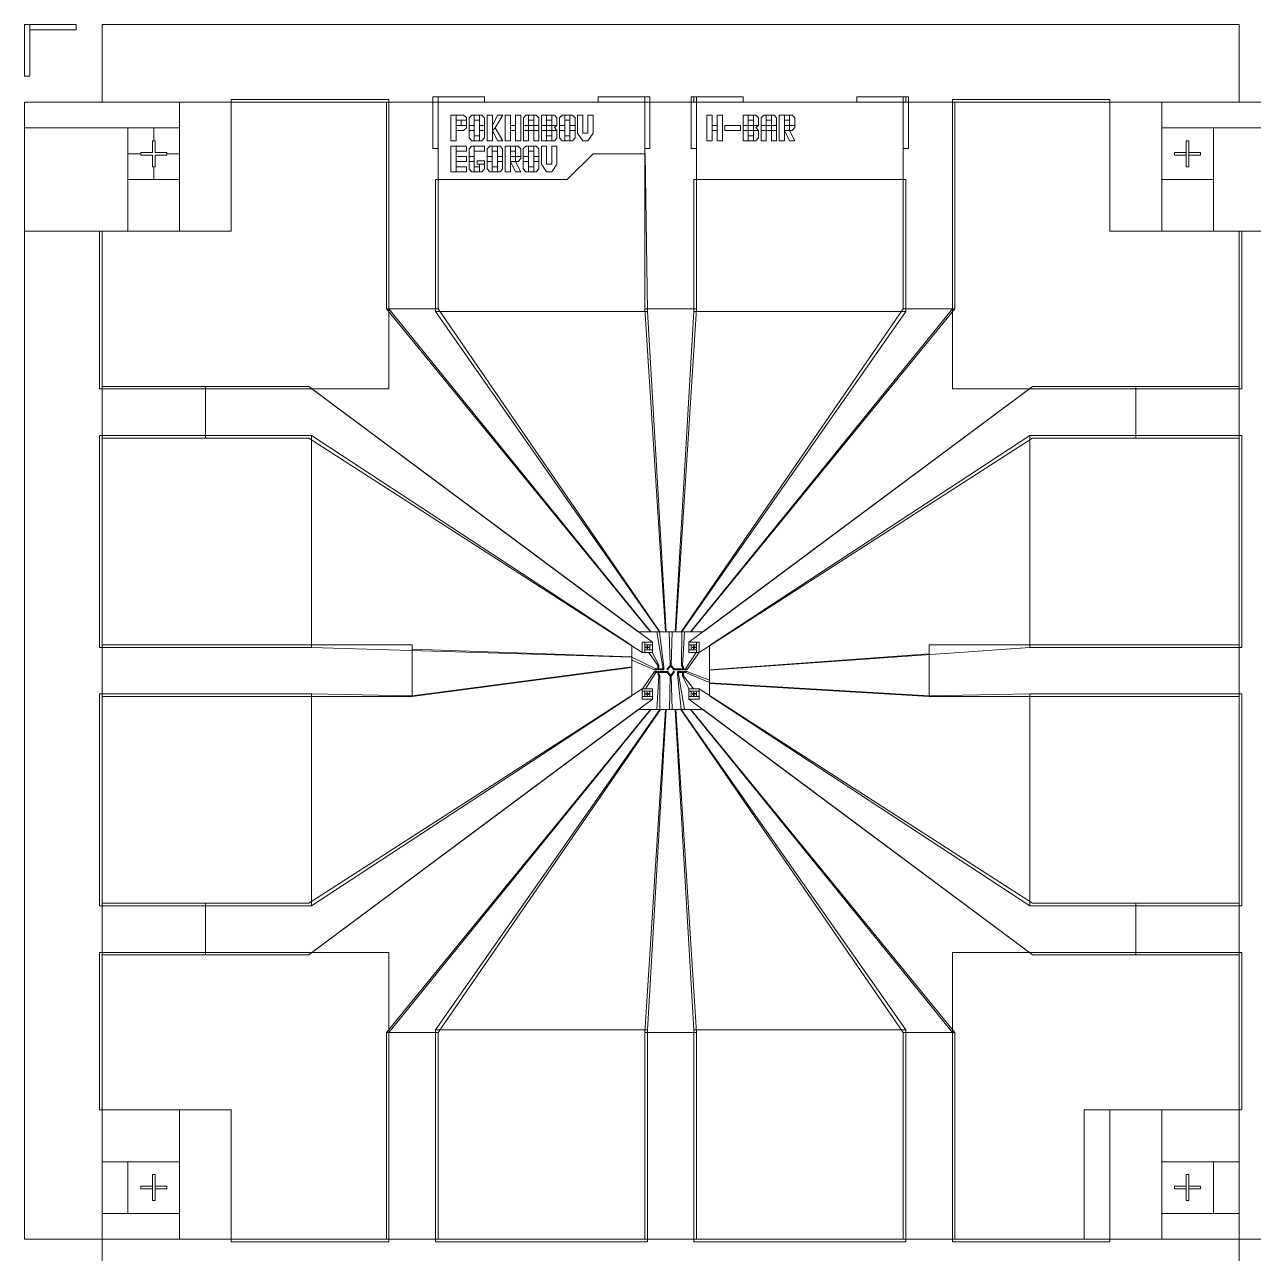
# Model space of a CAD drawing. Header units: millimetres. Extents: x -11355 to -1355, y 1102 to 18602.
# Drawn here: x -11355 to -8978, y 16224 to 18602 of the extents above; entities that cross this region are included whole.
import ezdxf

# ---------------------------------------------------------------- set-up
doc = ezdxf.new("R2010")
doc.units = ezdxf.units.MM
doc.header["$MEASUREMENT"] = 0
doc.layers.add('Etching', color=7, linetype='Continuous')
doc.layers.add('Ohmic', color=7, linetype='Continuous')
doc.layers.add('Mark', color=7, linetype='Continuous', plot=False)

msp = doc.modelspace()

# ---------------------------------------------------------------- linework, layer by layer
at = {"layer": 'Etching', "color": 242, "lineweight": 9}
for points in [[(-11205, 18451.5), (-9005, 18451.5), (-9005, 18601.5), (-11205, 18601.5), (-11205, 18451.5)], [(-11355, 18401.5), (-11055, 18401.5), (-11055, 18451.5), (-11355, 18451.5), (-11355, 18401.5)], [(-11055, 18201.5), (-10955, 18201.5), (-10955, 18451.5), (-11055, 18451.5), (-11055, 18201.5)], [(-10655, 18051.5), (-10555, 18051.5), (-10555, 18451.5), (-10655, 18451.5), (-10655, 18051.5)], [(-10155, 18051.5), (-10055, 18051.5), (-10055, 18451.5), (-10155, 18451.5), (-10155, 18051.5)], [(-9655, 18051.5), (-9555, 18051.5), (-9555, 18451.5), (-9655, 18451.5), (-9655, 18051.5)], [(-9255, 18201.5), (-9155, 18201.5), (-9155, 18451.5), (-9255, 18451.5), (-9255, 18201.5)], [(-9155, 18401.5), (-8855, 18401.5), (-8855, 18451.5), (-9155, 18451.5), (-9155, 18401.5)], [(-11355, 18201.5), (-11155, 18201.5), (-11155, 18401.5), (-11355, 18401.5), (-11355, 18201.5)], [(-9055, 18201.5), (-8855, 18201.5), (-8855, 18401.5), (-9055, 18401.5), (-9055, 18201.5)], [(-11155, 18201.5), (-11055, 18201.5), (-11055, 18301.5), (-11155, 18301.5), (-11155, 18201.5)], [(-9155, 18201.5), (-9055, 18201.5), (-9055, 18301.5), (-9155, 18301.5), (-9155, 18201.5)], [(-11355, 16251.5), (-11205, 16251.5), (-11205, 18201.5), (-11355, 18201.5), (-11355, 16251.5)], [(-9005, 16251.5), (-8855, 16251.5), (-8855, 18201.5), (-9005, 18201.5), (-9005, 16251.5)], [(-10144.303, 17426.332), (-10655, 18051.5), (-10555, 18051.5), (-10125.63, 17426.5), (-10144.303, 17426.332)], [(-10114.921, 17426.501), (-10155, 18051.5), (-10055, 18051.5), (-10095.079, 17426.501), (-10114.921, 17426.501)], [(-10065.697, 17426.332), (-9555, 18051.5), (-9655, 18051.5), (-10084.37, 17426.5), (-10065.697, 17426.332)], [(-11205, 17801.5), (-11005, 17801.5), (-11005, 17901.5), (-11205, 17901.5), (-11205, 17801.5)], [(-10805, 17901.5), (-11005, 17901.5), (-11005, 17801.5), (-10805, 17801.5), (-10160, 17386.5), (-10160, 17406.5), (-10140, 17406.5), (-10805, 17901.5)], [(-9405, 17901.5), (-9205, 17901.5), (-9205, 17801.5), (-9405, 17801.5), (-10050, 17386.5), (-10050, 17406.5), (-10070, 17406.5), (-9405, 17901.5)], [(-9205, 17801.5), (-9005, 17801.5), (-9005, 17901.5), (-9205, 17901.5), (-9205, 17801.5)], [(-10160, 17386.5), (-10155, 17386.5), (-10155, 17406.5), (-10160, 17406.5), (-10160, 17386.5)], [(-10155, 17401.5), (-10140, 17401.5), (-10140, 17406.5), (-10155, 17406.5), (-10155, 17401.5)], [(-10132, 17426.442), (-10126.674, 17426.5), (-10118, 17358.499), (-10120, 17358.499), (-10132, 17426.442)], [(-10106, 17361.5), (-10104.001, 17361.5), (-10102, 17426.501), (-10108, 17426.501), (-10106, 17361.5)], [(-10078, 17426.442), (-10083.326, 17426.5), (-10084, 17361.5), (-10082, 17361.5), (-10078, 17426.442)], [(-10070, 17401.5), (-10055, 17401.5), (-10055, 17406.5), (-10070, 17406.5), (-10070, 17401.5)], [(-10055, 17386.5), (-10050, 17386.5), (-10050, 17406.5), (-10055, 17406.5), (-10055, 17386.5)], [(-11205, 17301.5), (-10605, 17301.5), (-10605, 17401.5), (-11205, 17401.5), (-11205, 17301.5)], [(-10180, 17378.487), (-10180, 17357.929), (-10605, 17301.5), (-10605, 17393.231), (-10180, 17378.487)], [(-10155, 17386.5), (-10140, 17386.5), (-10140, 17391.5), (-10155, 17391.5), (-10155, 17386.5)], [(-10140, 17386.5), (-10147.5, 17386.5), (-10130, 17361.465), (-10128, 17361.465), (-10140, 17386.5)], [(-10145, 17391.5), (-10140, 17391.5), (-10140, 17401.5), (-10145, 17401.5), (-10145, 17391.5)], [(-10055.888, 17386.5), (-10050, 17386.5), (-10074, 17353), (-10076, 17355), (-10055.888, 17386.5)], [(-10070, 17391.5), (-10065, 17391.5), (-10065, 17401.5), (-10070, 17401.5), (-10070, 17391.5)], [(-10070, 17386.5), (-10055, 17386.5), (-10055, 17391.5), (-10070, 17391.5), (-10070, 17386.5)], [(-10030.001, 17353), (-10030, 17326.681), (-9605, 17301.5), (-9605, 17384.19), (-10030.001, 17353)], [(-9605, 17301.5), (-9005, 17301.5), (-9005, 17401.5), (-9605, 17401.5), (-9605, 17301.5)], [(-10180, 17371.654), (-10136, 17353), (-10134, 17354.999), (-10180.004, 17377.335), (-10180, 17371.654)], [(-10130, 17355), (-10128, 17355), (-10128, 17361.465), (-10130, 17361.465), (-10130, 17355)], [(-10120, 17355), (-10118, 17354.999), (-10118, 17358.5), (-10120, 17358.5), (-10120, 17355)], [(-10112, 17354.999), (-10109.998, 17354.999), (-10104.001, 17361.5), (-10106, 17361.5), (-10112, 17354.999)], [(-10105.064, 17360.346), (-10100, 17354.999), (-10098, 17354.999), (-10104.001, 17361.5), (-10105.064, 17360.346)], [(-10082, 17361.499), (-10084, 17361.5), (-10082, 17358.5), (-10080, 17358.5), (-10082, 17361.499)], [(-10080, 17358.5), (-10082, 17358.5), (-10082, 17354.998), (-10080, 17354.999), (-10080, 17358.5)], [(-10153.704, 17316.5), (-10159.792, 17316.5), (-10136, 17350), (-10134, 17348), (-10153.704, 17316.5)], [(-10136, 17353), (-10132, 17353), (-10131.998, 17355), (-10134, 17354.999), (-10136, 17353)], [(-10134, 17348), (-10136, 17350), (-10132, 17350), (-10132.001, 17348), (-10134, 17348)], [(-10131.605, 17276.56), (-10125.63, 17276.499), (-10126, 17341.5), (-10128, 17341.499), (-10131.605, 17276.56)], [(-10128, 17355), (-10130, 17354.999), (-10130, 17353), (-10128, 17353), (-10128, 17355)], [(-10130, 17348), (-10128, 17348), (-10128, 17350), (-10130, 17350), (-10130, 17348)], [(-10130, 17344.5), (-10128, 17344.5), (-10128, 17348), (-10130, 17348), (-10130, 17344.5)], [(-10128, 17341.5), (-10126, 17341.5), (-10128, 17344.5), (-10130, 17344.5), (-10128, 17341.5)], [(-10126, 17354.999), (-10118, 17354.999), (-10118, 17352.999), (-10126, 17353), (-10126, 17354.999)], [(-10126, 17350), (-10109.998, 17350), (-10109.998, 17348), (-10126, 17348), (-10126, 17350)], [(-10112, 17353), (-10109.998, 17353), (-10109.998, 17354.999), (-10112, 17354.999), (-10112, 17353)], [(-10112, 17348), (-10105.997, 17341.5), (-10104.933, 17342.655), (-10109.998, 17348), (-10112, 17348)], [(-10106, 17341.5), (-10104.001, 17341.5), (-10102.216, 17276.501), (-10107.009, 17276.501), (-10106, 17341.5)], [(-10105.997, 17341.5), (-10103.999, 17341.5), (-10098, 17348), (-10100, 17348), (-10105.997, 17341.5)], [(-10100, 17353), (-10084, 17353), (-10084, 17354.999), (-10100, 17354.999), (-10100, 17353)], [(-10100, 17350), (-10098, 17350), (-10098, 17348), (-10100, 17348), (-10100, 17350)], [(-10084, 17348), (-10092, 17348), (-10092, 17350), (-10084, 17350), (-10084, 17348)], [(-10092, 17344.5), (-10090, 17344.5), (-10090, 17348), (-10092, 17348), (-10092, 17344.5)], [(-10078.249, 17276.561), (-10084.37, 17276.5), (-10092, 17344.499), (-10090, 17344.499), (-10078.249, 17276.561)], [(-10080, 17354.998), (-10082, 17354.998), (-10082, 17353), (-10080, 17352.953), (-10080, 17354.998)], [(-10082, 17341.5), (-10080, 17341.5), (-10080, 17350.06), (-10082, 17350.06), (-10082, 17341.5)], [(-10070, 17316.5), (-10060.988, 17316.5), (-10080, 17341.5), (-10082, 17341.5), (-10070, 17316.5)], [(-10074, 17353), (-10078, 17353), (-10078, 17355), (-10076, 17355), (-10074, 17353)], [(-10076, 17347.999), (-10078, 17347.999), (-10078, 17350), (-10074, 17350), (-10076, 17347.999)], [(-10030.011, 17328.28), (-10076, 17348), (-10074, 17350), (-10030.011, 17333.331), (-10030.011, 17328.28)], [(-10805, 16801.5), (-11005, 16801.5), (-11005, 16901.5), (-10805, 16901.5), (-10160, 17316.5), (-10160, 17296.5), (-10140, 17296.5), (-10805, 16801.5)], [(-10160, 17311.5), (-10140, 17311.5), (-10140, 17316.5), (-10160, 17316.5), (-10160, 17311.5)], [(-10160, 17301.5), (-10155, 17301.5), (-10155, 17311.5), (-10160, 17311.5), (-10160, 17301.5)], [(-10145, 17301.5), (-10140, 17301.5), (-10140, 17311.5), (-10145, 17311.5), (-10145, 17301.5)], [(-10070, 17311.5), (-10050, 17311.5), (-10050, 17316.5), (-10070, 17316.5), (-10070, 17311.5)], [(-9405, 16801.5), (-9205, 16801.5), (-9205, 16901.5), (-9405, 16901.5), (-10050, 17316.5), (-10050, 17296.5), (-10070, 17296.5), (-9405, 16801.5)], [(-10070, 17301.5), (-10065, 17301.5), (-10065, 17311.5), (-10070, 17311.5), (-10070, 17301.5)], [(-10055, 17301.5), (-10050, 17301.5), (-10050, 17311.5), (-10055, 17311.5), (-10055, 17301.5)], [(-10160, 17296.5), (-10140, 17296.5), (-10140, 17301.5), (-10160, 17301.5), (-10160, 17296.5)], [(-10070, 17296.5), (-10050, 17296.5), (-10050, 17301.5), (-10070, 17301.5), (-10070, 17296.5)], [(-10144.303, 17276.668), (-10655, 16651.5), (-10555, 16651.5), (-10124.63, 17276.5), (-10144.303, 17276.668)], [(-10115, 17276.5), (-10155, 16651.5), (-10055, 16651.5), (-10095, 17276.501), (-10115, 17276.5)], [(-10065.697, 17276.668), (-9555, 16651.5), (-9655, 16651.5), (-10085.37, 17276.5), (-10065.697, 17276.668)], [(-11205, 16801.5), (-11005, 16801.5), (-11005, 16901.5), (-11205, 16901.5), (-11205, 16801.5)], [(-9205, 16801.5), (-9005, 16801.5), (-9005, 16901.5), (-9205, 16901.5), (-9205, 16801.5)], [(-10655, 16251.5), (-10555, 16251.5), (-10555, 16651.5), (-10655, 16651.5), (-10655, 16251.5)], [(-10155, 16251.5), (-10055, 16251.5), (-10055, 16651.5), (-10155, 16651.5), (-10155, 16251.5)], [(-9655, 16251.5), (-9555, 16251.5), (-9555, 16651.5), (-9655, 16651.5), (-9655, 16251.5)], [(-11205, 16401.5), (-11055, 16401.5), (-11055, 16501.5), (-11205, 16501.5), (-11205, 16401.5)], [(-11055, 16251.5), (-10955, 16251.5), (-10955, 16501.5), (-11055, 16501.5), (-11055, 16251.5)], [(-9305, 16251.5), (-9155, 16251.5), (-9155, 16501.5), (-9305, 16501.5), (-9305, 16251.5)], [(-9155, 16401.5), (-9005, 16401.5), (-9005, 16501.5), (-9155, 16501.5), (-9155, 16401.5)], [(-11205, 16301.5), (-11155, 16301.5), (-11155, 16401.5), (-11205, 16401.5), (-11205, 16301.5)], [(-9055, 16301.5), (-9005, 16301.5), (-9005, 16401.5), (-9055, 16401.5), (-9055, 16301.5)], [(-11205, 16251.5), (-11055, 16251.5), (-11055, 16301.5), (-11205, 16301.5), (-11205, 16251.5)], [(-9155, 16251.5), (-9005, 16251.5), (-9005, 16301.5), (-9155, 16301.5), (-9155, 16251.5)], [(-11205, 16101.5), (-9005, 16101.5), (-9005, 16251.5), (-11205, 16251.5), (-11205, 16101.5)]]:
    msp.add_lwpolyline(points, dxfattribs=at)
at = {"layer": 'Mark', "color": 250, "lineweight": 9}
for points in [[(-11155, 18401.5), (-11105, 18401.5), (-11105, 18376.5), (-11107.5, 18376.5), (-11107.5, 18354), (-11130, 18354), (-11130, 18351.5), (-11155, 18351.5), (-11155, 18401.5)], [(-11055, 18401.5), (-11105, 18401.5), (-11105, 18376.5), (-11102.5, 18376.5), (-11102.5, 18354), (-11080, 18354), (-11080, 18351.5), (-11055, 18351.5), (-11055, 18401.5)], [(-11155, 18301.5), (-11105, 18301.5), (-11105, 18326.5), (-11107.5, 18326.5), (-11107.5, 18349), (-11130, 18349), (-11130, 18351.5), (-11155, 18351.5), (-11155, 18301.5)], [(-11055, 18301.5), (-11105, 18301.5), (-11105, 18326.5), (-11102.5, 18326.5), (-11102.5, 18349), (-11080, 18349), (-11080, 18351.5), (-11055, 18351.5), (-11055, 18301.5)]]:
    msp.add_lwpolyline(points, dxfattribs=at)
at = {"layer": 'Ohmic', "color": 114, "lineweight": 9}
for points in [[(-11355, 18501.5), (-11345, 18501.5), (-11345, 18601.5), (-11355, 18601.5), (-11355, 18501.5)], [(-11255, 18591.5), (-11255, 18601.5), (-11345, 18601.5), (-11345, 18591.5), (-11255, 18591.5)], [(-11210, 17896.5), (-10650, 17896.5), (-10650, 18456.5), (-10955, 18456.5), (-10955, 18201.5), (-11210, 18201.5), (-11210, 17896.5)], [(-10565, 18361.5), (-10555, 18361.5), (-10555, 18461.5), (-10565, 18461.5), (-10565, 18361.5)], [(-10465, 18451.5), (-10465, 18461.5), (-10555, 18461.5), (-10555, 18451.5), (-10465, 18451.5)], [(-10245, 18451.5), (-10245, 18461.5), (-10155, 18461.5), (-10155, 18451.5), (-10245, 18451.5)], [(-10155, 18361.5), (-10145, 18361.5), (-10145, 18461.5), (-10155, 18461.5), (-10155, 18361.5)], [(-10065, 18361.5), (-10055, 18361.5), (-10055, 18461.5), (-10065, 18461.5), (-10065, 18361.5)], [(-9965, 18451.5), (-9965, 18461.5), (-10060, 18461.5), (-10060, 18451.5), (-9965, 18451.5)], [(-9745, 18451.5), (-9745, 18461.5), (-9650, 18461.5), (-9650, 18451.5), (-9745, 18451.5)], [(-9655, 18361.5), (-9645, 18361.5), (-9645, 18461.5), (-9655, 18461.5), (-9655, 18361.5)], [(-9000, 17896.5), (-9560, 17896.5), (-9560, 18456.5), (-9255, 18456.5), (-9255, 18201.5), (-9000, 18201.5), (-9000, 17896.5)], [(-10530, 18376.484), (-10520, 18376.484), (-10520, 18426.484), (-10530, 18426.484), (-10530, 18376.484)], [(-10520, 18426.484), (-10520, 18416.484), (-10500, 18416.484), (-10500, 18421.468), (-10505.597, 18426.484), (-10520, 18426.484)], [(-10495, 18406.5), (-10485, 18406.5), (-10485, 18426.5), (-10489.984, 18426.5), (-10495, 18420.903), (-10495, 18406.5)], [(-10485, 18416.5), (-10475, 18416.5), (-10475, 18426.5), (-10485, 18426.5), (-10485, 18416.5)], [(-10465, 18406.5), (-10475, 18406.5), (-10475, 18426.5), (-10470.016, 18426.5), (-10465, 18420.903), (-10465, 18406.5)], [(-10460, 18376.484), (-10450, 18376.484), (-10450, 18426.484), (-10460, 18426.484), (-10460, 18376.484)], [(-10450, 18406.484), (-10440, 18426.484), (-10430, 18426.484), (-10444.433, 18401.484), (-10450, 18396.484), (-10450, 18406.484)], [(-10425, 18376.484), (-10415, 18376.484), (-10415, 18426.484), (-10425, 18426.484), (-10425, 18376.484)], [(-10405, 18376.484), (-10395, 18376.484), (-10395, 18426.484), (-10405, 18426.484), (-10405, 18376.484)], [(-10390, 18406.484), (-10380, 18406.484), (-10380, 18426.484), (-10384.984, 18426.484), (-10390, 18420.887), (-10390, 18406.484)], [(-10380, 18416.484), (-10370, 18416.484), (-10370, 18426.484), (-10380, 18426.484), (-10380, 18416.484)], [(-10360, 18406.484), (-10370, 18406.484), (-10370, 18426.484), (-10365.016, 18426.484), (-10360, 18420.887), (-10360, 18406.484)], [(-10355, 18406.484), (-10345, 18406.484), (-10345, 18426.484), (-10355, 18426.484), (-10355, 18406.484)], [(-10345, 18416.484), (-10335, 18416.484), (-10335, 18426.484), (-10345, 18426.484), (-10345, 18416.484)], [(-10325, 18406.484), (-10335, 18406.484), (-10335, 18426.484), (-10330.016, 18426.484), (-10325, 18420.887), (-10325, 18406.484)], [(-10320, 18406.484), (-10310, 18406.484), (-10310, 18426.484), (-10314.984, 18426.484), (-10320, 18420.887), (-10320, 18406.484)], [(-10310, 18416.484), (-10300, 18416.484), (-10300, 18426.484), (-10310, 18426.484), (-10310, 18416.484)], [(-10290, 18406.484), (-10300, 18406.484), (-10300, 18426.484), (-10295.016, 18426.484), (-10290, 18420.887), (-10290, 18406.484)], [(-10265, 18376.484), (-10275, 18376.484), (-10285, 18391.389), (-10285, 18426.484), (-10275, 18426.484), (-10275, 18391.389), (-10265, 18391.389), (-10265, 18426.484), (-10255, 18426.484), (-10255, 18391.389), (-10265, 18376.484)], [(-10035, 18376.484), (-10025, 18376.484), (-10025, 18426.484), (-10035, 18426.484), (-10035, 18376.484)], [(-10015, 18376.484), (-10005, 18376.484), (-10005, 18426.484), (-10015, 18426.484), (-10015, 18376.484)], [(-9965.032, 18406.484), (-9955.032, 18406.484), (-9955.032, 18426.484), (-9965.032, 18426.484), (-9965.032, 18406.484)], [(-9955.032, 18416.484), (-9945.032, 18416.484), (-9945.032, 18426.484), (-9955.032, 18426.484), (-9955.032, 18416.484)], [(-9935.032, 18406.484), (-9945.032, 18406.484), (-9945.032, 18426.484), (-9940.048, 18426.484), (-9935.032, 18420.887), (-9935.032, 18406.484)], [(-9930.038, 18406.484), (-9920.038, 18406.484), (-9920.038, 18426.484), (-9925.022, 18426.484), (-9930.038, 18420.887), (-9930.038, 18406.484)], [(-9920.038, 18416.484), (-9910.038, 18416.484), (-9910.038, 18426.484), (-9920.038, 18426.484), (-9920.038, 18416.484)], [(-9900.038, 18406.484), (-9910.038, 18406.484), (-9910.038, 18426.484), (-9905.054, 18426.484), (-9900.038, 18420.887), (-9900.038, 18406.484)], [(-9895.038, 18376.484), (-9885.038, 18376.484), (-9885.038, 18426.484), (-9895.038, 18426.484), (-9895.038, 18376.484)], [(-9885.038, 18426.484), (-9875.038, 18426.484), (-9875.038, 18416.484), (-9885.038, 18416.484), (-9885.038, 18426.484)], [(-9865.038, 18406.484), (-9875.038, 18406.484), (-9875.038, 18426.484), (-9870.054, 18426.484), (-9865.038, 18420.887), (-9865.038, 18406.484)], [(-10520, 18396.484), (-10520, 18406.484), (-10500, 18406.484), (-10500, 18401.5), (-10505.597, 18396.484), (-10520, 18396.484)], [(-10510, 18406.484), (-10510, 18416.484), (-10500, 18416.484), (-10500, 18406.484), (-10510, 18406.484)], [(-10495, 18396.5), (-10485, 18396.5), (-10485, 18406.5), (-10495, 18406.5), (-10495, 18396.5)], [(-10475, 18396.5), (-10465, 18396.5), (-10465, 18406.5), (-10475, 18406.5), (-10475, 18396.5)], [(-10415, 18396.484), (-10405, 18396.484), (-10405, 18406.484), (-10415, 18406.484), (-10415, 18396.484)], [(-10390, 18396.484), (-10380, 18396.484), (-10380, 18406.484), (-10390, 18406.484), (-10390, 18396.484)], [(-10380, 18396.484), (-10370, 18396.484), (-10370, 18406.484), (-10380, 18406.484), (-10380, 18396.484)], [(-10370, 18396.484), (-10360, 18396.484), (-10360, 18406.484), (-10370, 18406.484), (-10370, 18396.484)], [(-10355, 18396.484), (-10345, 18396.484), (-10345, 18406.484), (-10355, 18406.484), (-10355, 18396.484)], [(-10345, 18396.484), (-10335, 18396.484), (-10335, 18406.484), (-10345, 18406.484), (-10345, 18396.484)], [(-10335, 18406.484), (-10325, 18406.484), (-10330, 18402.19), (-10325, 18396.484), (-10335, 18396.484), (-10335, 18406.484)], [(-10320, 18396.484), (-10310, 18396.484), (-10310, 18406.484), (-10320, 18406.484), (-10320, 18396.484)], [(-10300, 18396.484), (-10290, 18396.484), (-10290, 18406.484), (-10300, 18406.484), (-10300, 18396.484)], [(-10025, 18396.484), (-10015, 18396.484), (-10015, 18406.484), (-10025, 18406.484), (-10025, 18396.484)], [(-10000.038, 18406.483), (-9970.049, 18406.483), (-9970.049, 18396.484), (-10000.038, 18396.483), (-10000.038, 18406.483)], [(-9965.032, 18396.484), (-9955.032, 18396.484), (-9955.032, 18406.484), (-9965.032, 18406.484), (-9965.032, 18396.484)], [(-9955.032, 18396.484), (-9945.032, 18396.484), (-9945.032, 18406.484), (-9955.032, 18406.484), (-9955.032, 18396.484)], [(-9945.032, 18406.484), (-9935.032, 18406.484), (-9940.032, 18402.19), (-9935.032, 18396.484), (-9945.032, 18396.484), (-9945.032, 18406.484)], [(-9930.038, 18396.484), (-9920.038, 18396.484), (-9920.038, 18406.484), (-9930.038, 18406.484), (-9930.038, 18396.484)], [(-9920.038, 18396.484), (-9910.038, 18396.484), (-9910.038, 18406.484), (-9920.038, 18406.484), (-9920.038, 18396.484)], [(-9910.038, 18396.484), (-9900.038, 18396.484), (-9900.038, 18406.484), (-9910.038, 18406.484), (-9910.038, 18396.484)], [(-9885.038, 18406.484), (-9875.038, 18406.484), (-9875.038, 18396.484), (-9885.038, 18396.484), (-9885.038, 18406.484)], [(-9865.063, 18406.52), (-9875.038, 18406.484), (-9875.038, 18396.484), (-9870.054, 18396.484), (-9865.038, 18402.081), (-9865.063, 18406.52)], [(-10495, 18396.5), (-10485, 18396.5), (-10485, 18376.5), (-10489.984, 18376.5), (-10495, 18382.097), (-10495, 18396.5)], [(-10485, 18376.5), (-10475, 18376.5), (-10475, 18386.5), (-10485, 18386.5), (-10485, 18376.5)], [(-10465, 18396.5), (-10475, 18396.5), (-10475, 18376.5), (-10470.016, 18376.5), (-10465, 18382.097), (-10465, 18396.5)], [(-10450, 18396.484), (-10440, 18376.484), (-10430, 18376.484), (-10444.433, 18401.484), (-10450, 18396.484)], [(-10390, 18396.484), (-10380, 18396.484), (-10380, 18376.484), (-10390, 18376.484), (-10390, 18396.484)], [(-10360, 18396.484), (-10370, 18396.484), (-10370, 18376.484), (-10360, 18376.484), (-10360, 18396.484)], [(-10355, 18396.484), (-10345, 18396.484), (-10345, 18376.484), (-10355, 18376.484), (-10355, 18396.484)], [(-10345, 18376.484), (-10335, 18376.484), (-10335, 18386.484), (-10345, 18386.484), (-10345, 18376.484)], [(-10325, 18396.484), (-10335, 18396.484), (-10335, 18376.484), (-10330.016, 18376.484), (-10325, 18382.081), (-10325, 18396.484)], [(-10320, 18396.484), (-10310, 18396.484), (-10310, 18376.484), (-10314.984, 18376.484), (-10320, 18382.081), (-10320, 18396.484)], [(-10310, 18376.484), (-10300, 18376.484), (-10300, 18386.484), (-10310, 18386.484), (-10310, 18376.484)], [(-10290, 18396.484), (-10300, 18396.484), (-10300, 18376.484), (-10295.016, 18376.484), (-10290, 18382.081), (-10290, 18396.484)], [(-9965.032, 18396.484), (-9955.032, 18396.484), (-9955.032, 18376.484), (-9965.032, 18376.484), (-9965.032, 18396.484)], [(-9955.032, 18376.484), (-9945.032, 18376.484), (-9945.032, 18386.484), (-9955.032, 18386.484), (-9955.032, 18376.484)], [(-9935.032, 18396.484), (-9945.032, 18396.484), (-9945.032, 18376.484), (-9940.048, 18376.484), (-9935.032, 18382.081), (-9935.032, 18396.484)], [(-9930.038, 18396.484), (-9920.038, 18396.484), (-9920.038, 18376.484), (-9930.038, 18376.484), (-9930.038, 18396.484)], [(-9900.038, 18396.484), (-9910.038, 18396.484), (-9910.038, 18376.484), (-9900.038, 18376.484), (-9900.038, 18396.484)], [(-9885.038, 18396.484), (-9875.038, 18376.484), (-9865.05, 18376.54), (-9875.038, 18396.484), (-9885.038, 18396.484)], [(-10530, 18316.484), (-10520, 18316.484), (-10520, 18366.484), (-10530, 18366.484), (-10530, 18316.484)], [(-10520, 18356.484), (-10500, 18356.484), (-10500, 18366.484), (-10520, 18366.484), (-10520, 18356.484)], [(-10495.038, 18346.484), (-10485.038, 18346.484), (-10485.038, 18366.484), (-10490.022, 18366.484), (-10495.038, 18360.887), (-10495.038, 18346.484)], [(-10485.038, 18356.484), (-10465.038, 18356.484), (-10465.038, 18366.484), (-10485.038, 18366.484), (-10485.038, 18356.484)], [(-10460.032, 18346.484), (-10450.032, 18346.484), (-10450.032, 18366.484), (-10455.016, 18366.484), (-10460.032, 18360.887), (-10460.032, 18346.484)], [(-10450.032, 18356.484), (-10440.032, 18356.484), (-10440.032, 18366.484), (-10450.032, 18366.484), (-10450.032, 18356.484)], [(-10430.032, 18346.484), (-10440.032, 18346.484), (-10440.032, 18366.484), (-10435.048, 18366.484), (-10430.032, 18360.887), (-10430.032, 18346.484)], [(-10425.038, 18316.484), (-10415.038, 18316.484), (-10415.038, 18366.484), (-10425.038, 18366.484), (-10425.038, 18316.484)], [(-10415.038, 18366.484), (-10405.038, 18366.484), (-10405.038, 18356.484), (-10415.038, 18356.484), (-10415.038, 18366.484)], [(-10395.038, 18346.484), (-10405.038, 18346.484), (-10405.038, 18366.484), (-10400.054, 18366.484), (-10395.038, 18360.887), (-10395.038, 18346.484)], [(-10390.038, 18346.484), (-10380.038, 18346.484), (-10380.038, 18366.484), (-10385.022, 18366.484), (-10390.038, 18360.887), (-10390.038, 18346.484)], [(-10380.038, 18356.484), (-10370.038, 18356.484), (-10370.038, 18366.484), (-10380.038, 18366.484), (-10380.038, 18356.484)], [(-10360.038, 18346.484), (-10370.038, 18346.484), (-10370.038, 18366.484), (-10365.054, 18366.484), (-10360.038, 18360.887), (-10360.038, 18346.484)], [(-10335.038, 18316.484), (-10345.038, 18316.484), (-10355.038, 18331.389), (-10355.038, 18366.484), (-10345.038, 18366.484), (-10345.038, 18331.389), (-10335.038, 18331.389), (-10335.038, 18366.484), (-10325.038, 18366.484), (-10325.038, 18331.389), (-10335.038, 18316.484)], [(-9107.5, 18326.5), (-9102.5, 18326.5), (-9102.5, 18376.5), (-9107.5, 18376.5), (-9107.5, 18326.5)], [(-10560, 18046.5), (-10150, 18046.5), (-10154, 18351.5), (-10255, 18351.5), (-10305, 18301.5), (-10560, 18301.5), (-10560, 18046.5)], [(-10520, 18336.484), (-10500, 18336.484), (-10500, 18346.484), (-10520, 18346.484), (-10520, 18336.484)], [(-10495.038, 18336.484), (-10485.038, 18336.484), (-10485.038, 18346.484), (-10495.038, 18346.484), (-10495.038, 18336.484)], [(-10495.038, 18336.484), (-10485.038, 18336.484), (-10485.038, 18316.484), (-10490.022, 18316.484), (-10495.038, 18322.081), (-10495.038, 18336.484)], [(-10465.05, 18337.766), (-10465.056, 18331.613), (-10479.677, 18331.673), (-10479.677, 18337.766), (-10475.038, 18337.766), (-10465.05, 18337.766)], [(-10465.056, 18331.613), (-10475.038, 18331.674), (-10475.038, 18316.484), (-10470.054, 18316.484), (-10465.038, 18322.081), (-10465.056, 18331.613)], [(-10460.032, 18336.484), (-10450.032, 18336.484), (-10450.032, 18346.484), (-10460.032, 18346.484), (-10460.032, 18336.484)], [(-10460.032, 18336.484), (-10450.032, 18336.484), (-10450.032, 18316.484), (-10455.016, 18316.484), (-10460.032, 18322.081), (-10460.032, 18336.484)], [(-10440.032, 18336.484), (-10430.032, 18336.484), (-10430.032, 18346.484), (-10440.032, 18346.484), (-10440.032, 18336.484)], [(-10430.032, 18336.484), (-10440.032, 18336.484), (-10440.032, 18316.484), (-10435.048, 18316.484), (-10430.032, 18322.081), (-10430.032, 18336.484)], [(-10415.038, 18346.484), (-10405.038, 18346.484), (-10405.038, 18336.484), (-10415.038, 18336.484), (-10415.038, 18346.484)], [(-10415.038, 18336.484), (-10405.038, 18316.484), (-10395.05, 18316.54), (-10405.038, 18336.484), (-10415.038, 18336.484)], [(-10395.063, 18346.52), (-10405.038, 18346.484), (-10405.038, 18336.484), (-10400.054, 18336.484), (-10395.038, 18342.081), (-10395.063, 18346.52)], [(-10390.038, 18336.484), (-10380.038, 18336.484), (-10380.038, 18346.484), (-10390.038, 18346.484), (-10390.038, 18336.484)], [(-10390.038, 18336.484), (-10380.038, 18336.484), (-10380.038, 18316.484), (-10385.022, 18316.484), (-10390.038, 18322.081), (-10390.038, 18336.484)], [(-10370.038, 18336.484), (-10360.038, 18336.484), (-10360.038, 18346.484), (-10370.038, 18346.484), (-10370.038, 18336.484)], [(-10360.038, 18336.484), (-10370.038, 18336.484), (-10370.038, 18316.484), (-10365.054, 18316.484), (-10360.038, 18322.081), (-10360.038, 18336.484)], [(-9130, 18354), (-9130, 18349), (-9107.5, 18349), (-9107.5, 18354), (-9130, 18354)], [(-9080, 18354), (-9080, 18349), (-9102.5, 18349), (-9102.5, 18354), (-9080, 18354)], [(-10520, 18316.484), (-10500, 18316.484), (-10500, 18326.484), (-10520, 18326.484), (-10520, 18316.484)], [(-10485.038, 18326.484), (-10475.038, 18326.484), (-10475.038, 18316.484), (-10485.038, 18316.484), (-10485.038, 18326.484)], [(-10450.032, 18316.484), (-10440.032, 18316.484), (-10440.032, 18326.484), (-10450.032, 18326.484), (-10450.032, 18316.484)], [(-10380.038, 18316.484), (-10370.038, 18316.484), (-10370.038, 18326.484), (-10380.038, 18326.484), (-10380.038, 18316.484)], [(-10060, 18046.5), (-9650, 18046.5), (-9650, 18301.5), (-10060, 18301.5), (-10060, 18046.5)], [(-10799.282, 17896.5), (-10650, 17896.5), (-10650, 18051.496), (-10143.303, 17426.332), (-10167.855, 17426.332), (-10799.282, 17896.5)], [(-10126.676, 17426.5), (-10560, 18046.5), (-10150, 18046.5), (-10113.921, 17426.501), (-10126.676, 17426.5)], [(-10083.324, 17426.5), (-9650, 18046.5), (-10060, 18046.5), (-10096.079, 17426.501), (-10083.324, 17426.5)], [(-9410.718, 17896.5), (-9560, 17896.5), (-9560, 18051.496), (-10066.697, 17426.332), (-10042.145, 17426.332), (-9410.718, 17896.5)], [(-11210, 17396.5), (-10800, 17396.5), (-10800, 17806.5), (-11210, 17806.5), (-11210, 17396.5)], [(-10800, 17396.5), (-10800, 17806.5), (-10180, 17400.368), (-10180, 17377.487), (-10800, 17396.5)], [(-9410, 17396.5), (-9410, 17806.5), (-10030, 17400.368), (-10030, 17352.179), (-9410, 17396.5)], [(-9410, 17396.5), (-9000, 17396.5), (-9000, 17806.5), (-9410, 17806.5), (-9410, 17396.5)], [(-10153, 17396), (-10153, 17397), (-10150.5, 17397), (-10150.5, 17396), (-10153, 17396)], [(-10150.5, 17393.5), (-10149.5, 17393.5), (-10149.5, 17399.5), (-10150.5, 17399.5), (-10150.5, 17393.5)], [(-10149.5, 17396), (-10149.5, 17397), (-10147, 17397), (-10147, 17396), (-10149.5, 17396)], [(-10060.5, 17396), (-10060.5, 17397), (-10063, 17397), (-10063, 17396), (-10060.5, 17396)], [(-10060.5, 17393.5), (-10059.5, 17393.5), (-10059.5, 17399.5), (-10060.5, 17399.5), (-10060.5, 17393.5)], [(-10057, 17396), (-10057, 17397), (-10059.5, 17397), (-10059.5, 17396), (-10057, 17396)], [(-10800, 16896.5), (-10800, 17068.954), (-10800, 17306.5), (-10605, 17302.5), (-10180, 17358.929), (-10180, 17302.668), (-10800, 16896.5)], [(-10150.5, 17303.5), (-10149.5, 17303.5), (-10149.5, 17309.5), (-10150.5, 17309.5), (-10150.5, 17303.5)], [(-10060.5, 17303.5), (-10059.5, 17303.5), (-10059.5, 17309.5), (-10060.5, 17309.5), (-10060.5, 17303.5)], [(-9410, 16896.5), (-9410, 17068.954), (-9410, 17306.5), (-9605, 17302.5), (-10030, 17327.861), (-10030, 17302.668), (-9410, 16896.5)], [(-11210, 16896.5), (-10800, 16896.5), (-10800, 17306.5), (-11210, 17306.5), (-11210, 16896.5)], [(-10153, 17306), (-10153, 17307), (-10150.5, 17307), (-10150.5, 17306), (-10153, 17306)], [(-10149.5, 17306), (-10149.5, 17307), (-10147, 17307), (-10147, 17306), (-10149.5, 17306)], [(-10060.5, 17306), (-10060.5, 17307), (-10063, 17307), (-10063, 17306), (-10060.5, 17306)], [(-10057, 17306), (-10057, 17307), (-10059.5, 17307), (-10059.5, 17306), (-10057, 17306)], [(-9410, 16896.5), (-9000, 16896.5), (-9000, 17306.5), (-9410, 17306.5), (-9410, 16896.5)], [(-10799.282, 16806.5), (-10650, 16806.5), (-10650, 16651.504), (-10143.303, 17276.668), (-10167.855, 17276.668), (-10799.282, 16806.5)], [(-10150, 16656.5), (-10560, 16656.5), (-10125.63, 17276.5), (-10114, 17276.5), (-10150, 16656.5)], [(-10060, 16656.5), (-9650, 16656.5), (-10084.37, 17276.5), (-10096, 17276.5), (-10060, 16656.5)], [(-9410.718, 16806.5), (-9560, 16806.5), (-9560, 16651.504), (-10066.697, 17276.668), (-10042.145, 17276.668), (-9410.718, 16806.5)], [(-11210, 16806.5), (-10650, 16806.5), (-10650, 16246.5), (-10955, 16246.5), (-10955, 16501.5), (-11210, 16501.5), (-11210, 16806.5)], [(-9000, 16806.5), (-9560, 16806.5), (-9560, 16246.5), (-9255, 16246.5), (-9255, 16501.5), (-9000, 16501.5), (-9000, 16806.5)], [(-10560, 16246.5), (-10150, 16246.5), (-10150, 16656.5), (-10560, 16656.5), (-10560, 16246.5)], [(-10060, 16246.5), (-9650, 16246.5), (-9650, 16656.5), (-10060, 16656.5), (-10060, 16246.5)], [(-11107.5, 16326.5), (-11102.5, 16326.5), (-11102.5, 16376.5), (-11107.5, 16376.5), (-11107.5, 16326.5)], [(-9107.5, 16326.5), (-9102.5, 16326.5), (-9102.5, 16376.5), (-9107.5, 16376.5), (-9107.5, 16326.5)], [(-11130, 16354), (-11130, 16349), (-11107.5, 16349), (-11107.5, 16354), (-11130, 16354)], [(-11080, 16354), (-11080, 16349), (-11102.5, 16349), (-11102.5, 16354), (-11080, 16354)], [(-9130, 16354), (-9130, 16349), (-9107.5, 16349), (-9107.5, 16354), (-9130, 16354)], [(-9080, 16354), (-9080, 16349), (-9102.5, 16349), (-9102.5, 16354), (-9080, 16354)]]:
    msp.add_lwpolyline(points, dxfattribs=at)

doc.saveas('drawing.dxf')
